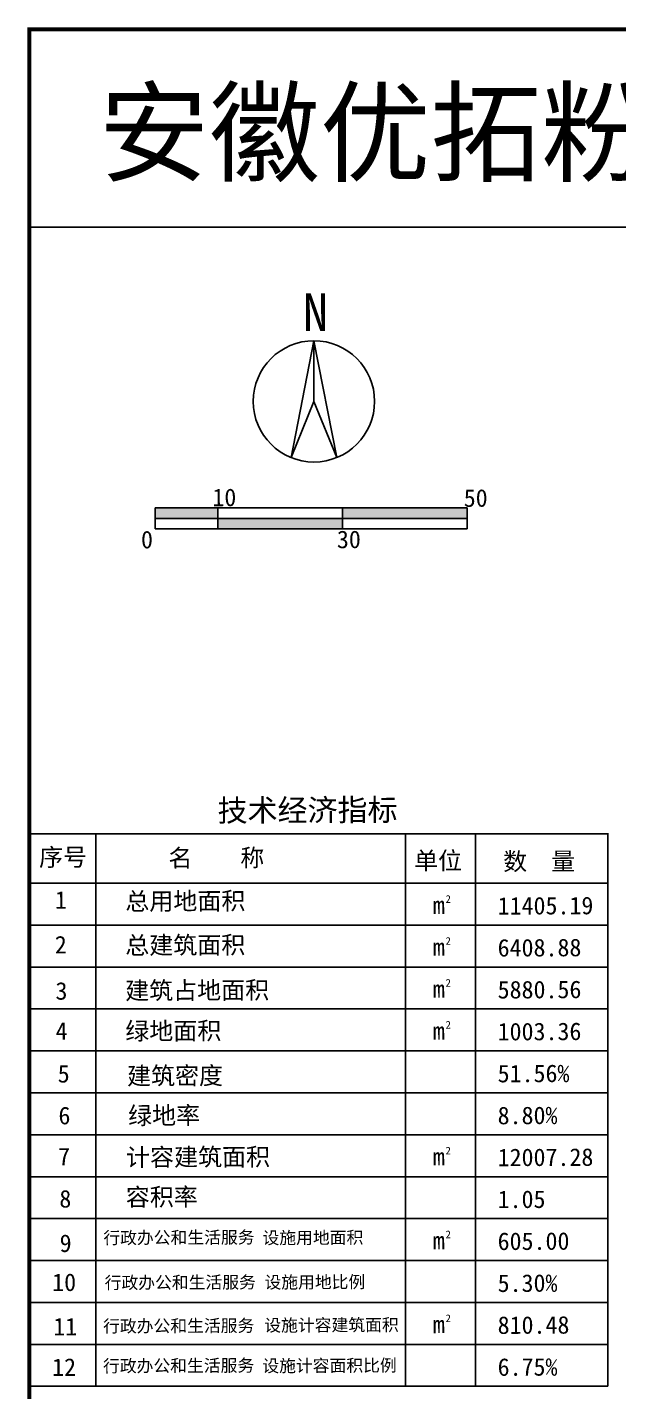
# Model space of a CAD drawing. Extents: x -17471 to 313636, y -71590 to 757901.
# Drawn here: x 79389 to 88867, y 11972 to 33851 of the extents above; entities that cross this region are included whole.
import ezdxf

# ---------------------------------------------------------------- set-up
doc = ezdxf.new("R2010")
doc.units = 0
doc.header["$LTSCALE"] = 1000
doc.header["$MEASUREMENT"] = 0
for name, color, linetype in [('ANNO-TEXT', 7, 'Continuous'), ('JZ-1', 6, 'Continuous'), ('PUB_TAB', 7, 'Continuous'), ('PUB_TITLE', 4, 'Continuous')]:
    doc.layers.add(name, color=color, linetype=linetype)
doc.styles.add('宋体', font='')
doc.styles.add('样式 1', font='simhei.ttf')
doc.styles.add('英文', font='simhei.ttf')
doc.styles.get('宋体').set_extended_font_data('SimSun')

# ---------------------------------------------------------------- blocks, each defined once
blk = doc.blocks.new('A$C43DF018A')
at = {"linetype": 'Continuous'}
h = blk.add_hatch(color=256, dxfattribs=at)
h.dxf.hatch_style = 1
h.paths.add_polyline_path([(30.517, 191.528), (20.517, 191.528), (20.517, 189.836), (30.517, 189.836)])
h.paths.add_polyline_path([(40.517, 189.836), (30.517, 189.836), (30.517, 188.143), (40.517, 188.143)])
h.paths.add_polyline_path([(50.517, 189.836), (40.517, 189.836), (40.517, 188.143), (50.517, 188.143)])
h.paths.add_polyline_path([(70.517, 191.528), (50.517, 191.528), (50.517, 189.836), (70.517, 189.836)])
at = {"linetype": 'Continuous', "elevation": -134.637}
blk.add_lwpolyline([(0.334, 268.252), (337.345, 268.252), (337.345, 236.545), (0.334, 236.545)], close=True, dxfattribs=at)
at = {"color": 7, "linetype": 'Continuous', "flags": 128}
for points in [[(45.94, 218.328), (42.274, 199.589), (45.94, 208.599), (45.94, 218.328)], [(45.94, 218.328), (49.607, 199.589), (45.94, 208.599), (45.94, 218.328)]]:
    blk.add_lwpolyline(points, dxfattribs=at)
at = {"linetype": 'Continuous', "flags": 128}
for points in [[(20.517, 191.528), (70.517, 191.528)], [(20.517, 191.528), (20.517, 188.143)], [(30.517, 191.528), (30.517, 188.143)], [(50.517, 191.528), (50.517, 188.143)], [(70.517, 191.528), (70.517, 188.143)], [(20.517, 189.836), (70.517, 189.836)], [(20.517, 188.143), (70.517, 188.143)]]:
    blk.add_lwpolyline(points, dxfattribs=at)
at = {"color": 7, "linetype": 'Continuous'}
blk.add_circle((45.94, 208.599), 9.728, dxfattribs=at)
at = {"layer": 'JZ-1', "color": 7, "const_width": 0.262, "elevation": -134.637, "flags": 128}
for points in [[(93.049, 50.667), (93.049, 139.273), (0.334, 139.273), (0.334, 50.667)], [(93.049, 96.344), (93.049, 50.667)], [(0.334, 50.667), (93.049, 50.667)]]:
    blk.add_lwpolyline(points, dxfattribs=at)
at = {"layer": 'JZ-1', "color": 7, "elevation": -134.637}
for points in [[(11.008, 50.667), (11.008, 139.273)], [(60.622, 50.667), (60.622, 139.273)], [(71.833, 50.667), (71.833, 139.273)], [(0.334, 131.343), (93.049, 131.343)], [(0.334, 124.62), (93.049, 124.62)], [(0.334, 117.897), (93.049, 117.897)], [(0.334, 111.174), (93.049, 111.174)], [(0.334, 104.451), (93.049, 104.451)], [(0.334, 97.728), (93.049, 97.728)], [(0.334, 91.005), (93.049, 91.005)], [(0.334, 84.282), (93.049, 84.282)], [(0.334, 77.559), (93.049, 77.559)], [(0.334, 70.836), (93.049, 70.836)], [(0.334, 64.113), (93.049, 64.113)], [(0.334, 57.39), (93.049, 57.39)]]:
    blk.add_lwpolyline(points, dxfattribs=at)
at = {"layer": 'PUB_TITLE', "color": 7, "const_width": 0.668, "elevation": -134.637}
blk.add_lwpolyline([(0.334, 0.952), (337.345, 0.952), (337.345, 268.252), (0.334, 268.252)], close=True, dxfattribs=at)
at = {"layer": 'ANNO-TEXT', "style": '英文'}
blk.add_text('N', height=6.041, dxfattribs=at).set_placement((44.137, 219.875))
at = {"layer": 'JZ-1', "color": 7, "style": '样式 1'}
for s, height, p in [('10', 2.8197, (29.667, 191.791)), ('50', 2.8197, (69.955, 191.687)), ('0', 2.82, (18.23, 185.026)), ('30', 2.8197, (49.627, 185.054)), ('技术经济指标', 3.5246, (30.5, 141.24, -497.514)), ('序号', 2.8197, (1.889, 134.096, -134.637)), ('名    称', 2.8197, (22.622, 133.959, -134.637)), ('单位', 2.8197, (62, 133.533, -134.637)), ('  数  量', 2.8197, (72.435, 133.398, -134.637)), ('1', 2.82, (4.431, 127.247, -134.637)), ('总用地面积', 2.8197, (15.72, 127.03, -134.637)), ('2', 1.234, (67.047, 128.186, -134.637)), ('11405.19', 2.8197, (75.386, 126.297, -134.637)), ('m', 2.82, (65.002, 126.417, -134.637)), ('2', 2.82, (4.414, 120.07, -134.637)), ('总建筑面积', 2.8197, (15.702, 119.966, -134.637)), ('2', 1.234, (67.047, 121.463, -134.637)), ('m', 2.82, (65.002, 119.694, -134.637)), ('6408.88', 2.8197, (75.386, 119.574, -134.637)), ('建筑占地面积', 2.8197, (15.691, 112.709, -134.637)), ('2', 1.234, (67.047, 114.74, -134.637)), ('3', 2.82, (4.525, 112.654, -134.637)), ('m', 2.82, (65.002, 112.971, -134.637)), ('5880.56', 2.8197, (75.386, 112.851, -134.637)), ('绿地面积', 2.8197, (15.712, 106.22, -134.637)), ('4', 2.82, (4.546, 106.232, -134.637)), ('m', 2.82, (65.002, 106.248, -134.637)), ('2', 1.234, (67.047, 108.017, -134.637)), ('1003.36', 2.8197, (75.386, 106.128, -134.637)), ('5', 2.82, (4.879, 99.372, -134.637)), ('建筑密度', 2.8197, (15.989, 99.028, -134.637)), ('51.56%%%', 2.8197, (75.386, 99.405, -134.637)), ('6', 2.82, (5, 92.674, -134.637)), ('绿地率', 2.8197, (16.166, 92.662, -134.637)), ('8.80%%%', 2.8197, (75.386, 92.682, -134.637)), ('7', 2.82, (4.951, 86.102, -134.637)), ('计容建筑面积', 2.8197, (15.829, 85.976, -134.637)), ('m', 2.82, (65.002, 86.079, -134.637)), ('2', 1.234, (67.047, 87.848, -134.637)), ('12007.28', 2.8197, (75.386, 85.959, -134.637)), ('8', 2.82, (5.141, 79.326, -134.637)), ('容积率', 2.8197, (15.794, 79.601, -134.637)), ('1.05', 2.8197, (75.386, 79.236, -134.637)), ('9', 2.82, (5.191, 72.199, -134.637)), ('行政办公和生活服务', 1.9738, (12.191, 73.488, -134.637)), ('设施用地面积', 1.9738, (37.7, 73.488, -134.637)), ('m', 2.82, (65.002, 72.633, -134.637)), ('2', 1.234, (67.047, 74.402, -134.637)), ('605.00', 2.8197, (75.386, 72.513, -134.637)), ('10', 2.8197, (3.991, 65.932, -134.637)), ('行政办公和生活服务', 1.9738, (12.402, 66.291, -134.637)), ('设施用地比例', 1.9738, (38.017, 66.362, -134.637)), ('5.30%%%', 2.8197, (75.386, 65.79, -134.637)), ('11', 2.8197, (4.165, 58.829, -134.637)), ('行政办公和生活服务', 1.9738, (12.156, 59.323, -134.637)), ('设施计容建筑面积', 1.9738, (37.99, 59.463, -134.637)), ('m', 2.82, (65.002, 59.186, -134.637)), ('2', 1.234, (67.047, 60.956, -134.637)), ('810.48', 2.8197, (75.386, 59.067, -134.637)), ('12', 2.8197, (3.978, 52.327, -134.637)), ('行政办公和生活服务', 1.9738, (12.138, 52.938, -134.637)), ('设施计容面积比例', 1.9738, (37.677, 52.957, -134.637)), ('6.75%%%', 2.8197, (75.386, 52.344, -134.637))]:
    blk.add_text(s, height=height, rotation=0.24607, dxfattribs=at).set_placement(p)
at = {"layer": 'PUB_TAB', "color": 7, "lineweight": -3, "style": '宋体'}
blk.add_text('安徽优拓粉体有限公司总平面图 ', height=12.99211, dxfattribs=at).set_placement((11.454, 245.201, -13.482))

msp = doc.modelspace()

# ---------------------------------------------------------------- block references
at = {"xscale": 100, "yscale": 100, "zscale": 100}
msp.add_blockref('A$C43DF018A', (79388.9, 6992.1), dxfattribs=at)

doc.saveas('drawing.dxf')
